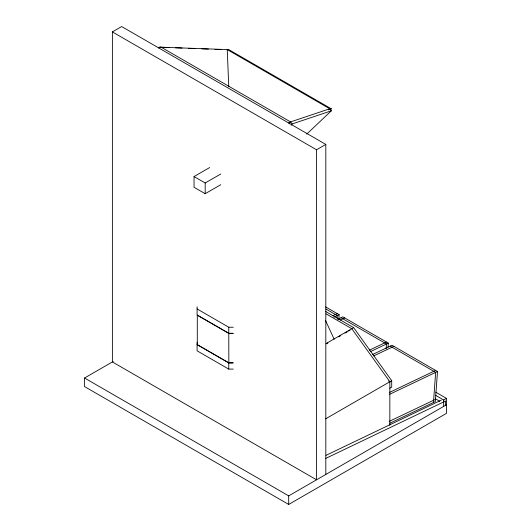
<?xml version="1.0" encoding="UTF-8"?>
<svg xmlns="http://www.w3.org/2000/svg" width="531" height="531" viewBox="0 0 531 531"><rect width="100%" height="100%" fill="white"/><g stroke="black" fill="none" stroke-linecap="round" stroke-linejoin="round"><path stroke-width="0.8" d="M445.522 405.339L445.642 400.985L325.815 458.372M337.112 318.029L337.291 315.593L325.921 309.029M338.785 319.589L339.136 314.71L325.636 306.918M386.117 348.867L386.468 343.988L341.002 317.737M388.022 347.174L388.32 343.106L342.847 316.854L337.623 319.343M433.469 402.465L435.652 372.384L390.185 346.132M372.609 354.502L392.031 345.25L437.504 371.501L435.32 401.582L389.761 423.287M289.03 123.856L290.557 121.918L329.758 108.769L331.384 108.862L330.189 109.997M291.107 125.263L292.13 123.962L331.337 110.813L329.758 108.769L227.241 49.582L159.068 47.133M328.563 109.904L329.758 108.769M306.759 134.064L331.337 110.813M112.386 31.906L316.536 149.775L316.536 479.805L112.386 361.936L112.386 31.906L121.665 26.55L325.815 144.419L325.815 474.448M158.782 47.982L160.641 46.907L290.557 121.918L292.13 123.962M220.796 184.695L205.185 193.709L194.047 187.277L194.047 176.564L209.659 167.55M288.698 122.986L290.557 121.918M194.047 176.564L205.185 182.989L220.796 173.982M316.536 149.775L325.815 144.419M435.705 392.163L446.452 398.369L446.452 413.37L288.698 504.45L84.548 386.581L84.548 378.012L113.229 361.452M326.1 343.557L353.659 327.647L391.705 380.687L391.705 387.119L389.847 388.188M326.459 343.862L327.886 343.039M338.592 336.86L340.736 335.619M345.017 333.149L347.161 331.915M348.588 331.085L350.015 330.262M325.603 418.853L391.705 380.687M435.792 395.429L443.67 399.976L446.452 398.369M84.548 378.012L288.698 495.881L446.452 404.801M326.014 455.339L441.367 400.089M332.798 315.772L337.278 313.642M333.906 317.199L339.136 314.71M340.225 320.06L344.705 317.93M369.284 350.221L386.462 342.037M370.392 351.648L388.32 343.106M373.718 355.929L393.889 346.325M389.336 392.489L435.646 370.432M389.701 394.274L437.504 371.501M389.17 421.415L435.48 399.358M197.094 308.949L228.761 327.235L233.308 327.235M232.963 333.276L228.841 333.276L197.286 315.062L197.286 344.612L228.841 362.826L232.963 362.826M233.308 333.388L228.761 333.388L197.094 315.109L197.094 306.759M197.094 344.659L228.761 362.938L233.308 362.938M197.094 342.468L197.094 350.812L228.761 369.098L233.308 369.098M162.353 47.266L168.931 47.531M175.509 47.797L182.087 48.062M188.664 48.321L195.242 48.587M201.82 48.852L208.398 49.117M214.975 49.383L221.553 49.642M331.384 108.862L228.868 49.675L227.241 49.582L228.768 86.819M325.722 311.518L353.659 327.647M326.014 313.834L351.801 328.722L389.847 381.762L389.847 425.245M435.453 398.814L439.754 401.297M388.612 381.046L389.847 381.762M325.622 320.691L334.172 339.256M443.67 399.976L443.67 406.407M288.698 495.881L288.698 504.45M228.761 327.235L228.841 362.826M228.761 362.938L228.761 369.098M205.185 182.989L205.185 193.709"/></g></svg>
